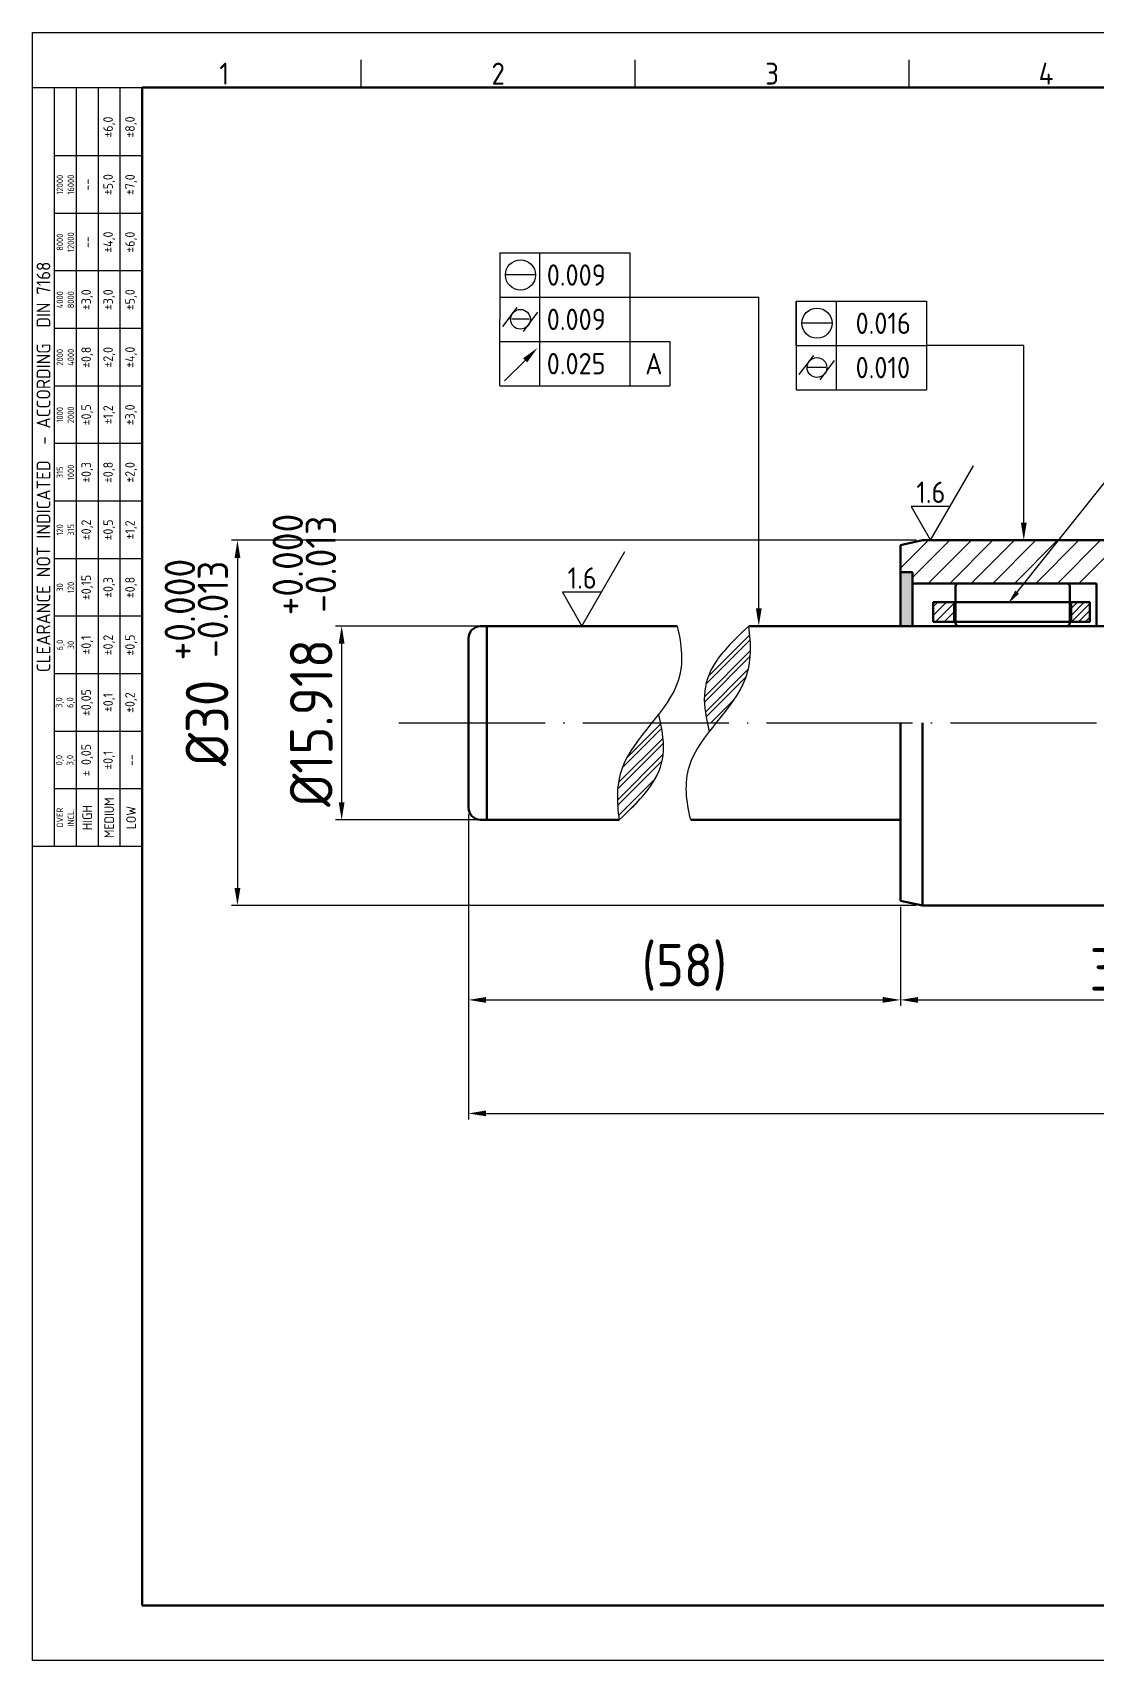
# Model space of a CAD drawing. Extents: x 8 to 197, y 6 to 139.
# Drawn here: x 8.4 to 95.8, y 5.6 to 139.3 of the extents above; entities that cross this region are included whole.
import ezdxf
from ezdxf import colors
from ezdxf.entities.mleader import LeaderData, LeaderLine
from ezdxf.enums import TextEntityAlignment as Align
from ezdxf.math import Vec2, Vec3

# ---------------------------------------------------------------- set-up
doc = ezdxf.new("R2010")
doc.units = 0
doc.header["$LTSCALE"] = 0.5
doc.linetypes.add('ACAD_ISO04W100', pattern=[30, 24, -3, 0, -3])
doc.layers.get('0').update_dxf_attribs({"linetype": 'CONTINUOUS'})
doc.layers.get('Defpoints').update_dxf_attribs({"linetype": 'CONTINUOUS'})
for name, color, linetype, lineweight in [('AM_0', 7, 'CONTINUOUS', 50), ('AM_5', 3, 'CONTINUOUS', 25), ('AM_7', 4, 'ACAD_ISO04W100', 25), ('AM_8', 1, 'CONTINUOUS', 25), ('AM_BOR', 7, 'CONTINUOUS', 50)]:
    doc.layers.add(name, color=color, linetype=linetype, lineweight=lineweight)
doc.styles.add('ACISOTS', font='isocp.shx', dxfattribs={"height": 1})
doc.styles.get("Standard").update_dxf_attribs({"font": 'ISOCP.SHX'})
doc.dimstyles.new('AM_ISO', dxfattribs={"dimtxt": 3.5, "dimasz": 2.5, "dimexe": 1, "dimexo": 1, "dimgap": 1.5, "dimtad": 1, "dimdsep": 46, "dimtxsty": 'Standard', "dimcen": 0, "dimclrd": 256, "dimclre": 256, "dimclrt": 2, "dimadec": 0, "dimazin": 2, "dimtp": 0.1, "dimtm": 0.1, "dimtfac": 0.71, "dimtdec": 3, "dimtmove": 0, "dimatfit": 3, "dimfxl": 1, "dimlwd": -1, "dimlwe": -1, "dimarcsym": 0})

# ---------------------------------------------------------------- blocks, each defined once
blk = doc.blocks.new('A3 ZTL')
for p, q in [((19.57, 280.82), (19.57, 9.78)), ((401.17, 280.82), (19.57, 280.82)), ((19.57, 9.78), (401.17, 9.78))]:
    blk.add_line(p, q)
at = {"layer": 'AM_BOR', "color": 135, "lineweight": 25}
for p, q in [((0, 0), (0, 290.61)), ((0, 290.61), (410.96, 290.61)), ((58.71, 280.82), (58.71, 285.71)), ((107.63, 280.82), (107.63, 285.71)), ((156.56, 280.82), (156.56, 285.71)), ((3.91, 145.3), (3.91, 280.82)), ((7.83, 280.82), (7.83, 145.3)), ((11.74, 280.82), (11.74, 145.3)), ((15.66, 145.3), (15.66, 280.82)), ((19.57, 268.59), (3.91, 268.59)), ((19.57, 258.32), (3.91, 258.32)), ((19.57, 248.04), (3.91, 248.04)), ((19.57, 237.77), (3.91, 237.77)), ((19.57, 227.5), (3.91, 227.5)), ((19.57, 217.22), (3.91, 217.22)), ((19.57, 206.95), (3.91, 206.95)), ((19.57, 196.67), (3.91, 196.67)), ((19.57, 186.4), (3.91, 186.4)), ((19.57, 176.13), (3.91, 176.13)), ((19.57, 165.85), (3.91, 165.85)), ((19.57, 155.58), (3.91, 155.58)), ((410.96, 0), (0, 0))]:
    blk.add_line(p, q, dxfattribs=at)
blk.add_lwpolyline([(19.57, 145.3), (0, 145.3), (0, 280.82), (19.57, 280.82)], close=True, dxfattribs=at)
at = {"layer": 'AM_BOR', "color": 135, "lineweight": 25, "style": 'ACISOTS'}
for s, p in [('1', (34.25, 283.27)), ('2', (83.17, 283.27)), ('3', (132.09, 283.27)), ('4', (181.02, 283.27))]:
    blk.add_text(s, height=3.91, dxfattribs=at).set_placement(p, align=Align.MIDDLE)
at = {"layer": 'AM_BOR', "color": 135, "lineweight": 25, "attachment_point": 5, "rotation": 90}
for s, insert, char_height, width in [('±6,0', (13.7, 273.73), 1.712, 10.274), ('±8,0', (17.61, 273.73), 1.712, 10.274), ('12000\\P16000', (5.87, 263.45), 1.174, 10.274), ('±5,0', (13.7, 263.45), 1.712, 10.274), ('±7,0', (17.61, 263.45), 1.712, 10.274), ('--', (9.78, 263.45), 1.712, 10.274), ('8000\\P12000', (5.87, 253.18), 1.174, 10.274), ('--', (9.78, 253.18), 1.712, 10.274), ('±4,0', (13.7, 253.18), 1.712, 10.274), ('±6,0', (17.61, 253.18), 1.712, 10.274), ('{\\Fisocp.shx|c0;CLEARANCE NOT INDICATED  - ACCORDING  DIN 7168}', (1.96, 213.06), 2.4462, 135.5186), ('4000\\P8000', (5.87, 242.91), 1.174, 10.274), ('±3,0', (9.78, 242.91), 1.712, 10.274), ('±3,0', (13.7, 242.91), 1.712, 10.274), ('±5,0', (17.61, 242.91), 1.712, 10.274), ('2000\\P4000', (5.87, 232.63), 1.174, 10.274), ('±0,8', (9.78, 232.63), 1.712, 10.274), ('±2,0', (13.7, 232.63), 1.712, 10.274), ('±4,0', (17.61, 232.63), 1.712, 10.274), ('±0,5', (9.78, 222.36), 1.712, 10.274), ('±1,2', (13.7, 222.36), 1.712, 10.274), ('±3,0', (17.61, 222.36), 1.712, 10.274), ('1000\\P2000', (5.87, 222.36), 1.174, 10.274), ('315\\P1000', (5.87, 212.08), 1.174, 10.274), ('±0,3', (9.78, 212.08), 1.712, 10.274), ('±0,8', (13.7, 212.08), 1.712, 10.274), ('±2,0', (17.61, 212.08), 1.712, 10.274), ('±0,2', (9.78, 201.81), 1.712, 10.274), ('±0,5', (13.7, 201.81), 1.712, 10.274), ('120\\P315', (5.87, 201.81), 1.174, 10.274), ('±1,2', (17.61, 201.81), 1.712, 10.274), ('30\\P120', (5.87, 191.54), 1.174, 10.274), ('±0,15', (9.78, 191.54), 1.712, 10.274), ('±0,3', (13.7, 191.54), 1.712, 10.274), ('±0,8', (17.61, 191.54), 1.712, 10.274), ('6,0\\P30', (5.87, 181.26), 1.174, 10.274), ('±0,1', (9.78, 181.26), 1.712, 10.274), ('±0,2', (13.7, 181.26), 1.712, 10.274), ('±0,5', (17.61, 181.26), 1.712, 10.274), ('3,0\\P6,0', (5.87, 170.99), 1.174, 10.274), ('±0,05', (9.78, 170.99), 1.712, 10.274), ('±0,1', (13.7, 170.99), 1.712, 10.274), ('±0,2', (17.61, 170.99), 1.712, 10.274), ('± 0,05', (9.78, 160.71), 1.712, 10.274), ('0,0\\P3,0', (5.87, 160.71), 1.174, 10.274), ('\\pt4.69206;±0,1', (13.7, 160.71), 1.7123, 10.274), ('--', (17.61, 160.71), 1.712, 10.274), ('{\\Fisocp.shx|c0;OVER\\PINCL.}', (5.87, 150.44), 1.1742, 10.274), ('HIGH', (9.78, 150.44), 1.712, 10.274), ('MEDIUM', (13.7, 150.44), 1.712, 10.274), ('LOW', (17.61, 150.44), 1.712, 10.274)]:
    blk.add_mtext(s, dxfattribs=dict(at, insert=insert, char_height=char_height, width=width))
blk = doc.blocks.new('*D57')
at = {"layer": 'AM_5', "transparency": 16777216}
for p, q in [((80.99, 97.62), (24.72, 97.62)), ((25.22, 96.17), (25.22, 69.07)), ((80.99, 67.62), (24.72, 67.62))]:
    blk.add_line(p, q, dxfattribs=at)
at = {"layer": 'AM_5', "lineweight": 25, "transparency": 16777216}
for points in [[(24.98, 96.17), (25.46, 96.17), (25.22, 97.62)], [(24.98, 69.07), (25.46, 69.07), (25.22, 67.62)]]:
    blk.add_solid(points, dxfattribs=at)
at = {"layer": 'Defpoints', "color": 0, "lineweight": 25, "transparency": 16777216}
for p in [(81.49, 97.62), (25.22, 67.62), (81.49, 67.62)]:
    blk.add_point(p, dxfattribs=at)
at = {"layer": 'AM_5', "lineweight": 25, "transparency": 16777216, "insert": (22.72, 82.62), "char_height": 3.5, "attachment_point": 5, "rotation": 90}
blk.add_mtext('%%C30', dxfattribs=at)
blk = doc.blocks.new('*D58')
at = {"layer": 'AM_5', "transparency": 16777216}
for p, q in [((45.2, 90.58), (33.28, 90.58)), ((33.78, 89.13), (33.78, 76.11)), ((45.2, 74.66), (33.28, 74.66))]:
    blk.add_line(p, q, dxfattribs=at)
at = {"layer": 'AM_5', "lineweight": 25, "transparency": 16777216}
for points in [[(33.54, 89.13), (34.02, 89.13), (33.78, 90.58)], [(33.54, 76.11), (34.02, 76.11), (33.78, 74.66)]]:
    blk.add_solid(points, dxfattribs=at)
at = {"layer": 'Defpoints', "color": 0, "lineweight": 25, "transparency": 16777216}
for p in [(45.7, 90.58), (33.78, 74.66), (45.7, 74.66)]:
    blk.add_point(p, dxfattribs=at)
at = {"layer": 'AM_5', "lineweight": 25, "transparency": 16777216, "insert": (31.28, 82.62), "char_height": 3.5, "attachment_point": 5, "rotation": 90}
blk.add_mtext('%%C15.918', dxfattribs=at)
blk = doc.blocks.new('*D59')
at = {"layer": 'AM_5', "transparency": 16777216}
for p, q in [((44.2, 75.17), (44.2, 59.38)), ((79.69, 67.52), (79.69, 59.38)), ((45.65, 59.88), (78.24, 59.88))]:
    blk.add_line(p, q, dxfattribs=at)
at = {"layer": 'AM_5', "lineweight": 25, "transparency": 16777216}
for points in [[(45.65, 60.12), (45.65, 59.64), (44.2, 59.88)], [(78.24, 60.12), (78.24, 59.64), (79.69, 59.88)]]:
    blk.add_solid(points, dxfattribs=at)
at = {"layer": 'Defpoints', "color": 0, "lineweight": 25, "transparency": 16777216}
for p in [(44.2, 75.67), (79.69, 68.02), (79.69, 59.88)]:
    blk.add_point(p, dxfattribs=at)
at = {"layer": 'AM_5', "lineweight": 25, "transparency": 16777216, "insert": (61.94, 62.56), "char_height": 3.5, "attachment_point": 5}
blk.add_mtext('(58)', dxfattribs=at)
blk = doc.blocks.new('*D60')
at = {"layer": 'AM_5', "transparency": 16777216}
for p, q in [((79.69, 67.52), (79.69, 59.38)), ((118.59, 67.52), (118.59, 59.38)), ((81.14, 59.88), (117.14, 59.88))]:
    blk.add_line(p, q, dxfattribs=at)
at = {"layer": 'AM_5', "lineweight": 25, "transparency": 16777216}
for points in [[(81.14, 60.12), (81.14, 59.64), (79.69, 59.88)], [(117.14, 60.12), (117.14, 59.64), (118.59, 59.88)]]:
    blk.add_solid(points, dxfattribs=at)
at = {"layer": 'Defpoints', "color": 0, "lineweight": 25, "transparency": 16777216}
for p in [(79.69, 68.02), (118.59, 68.02), (118.59, 59.88)]:
    blk.add_point(p, dxfattribs=at)
at = {"layer": 'AM_5', "lineweight": 25, "transparency": 16777216, "insert": (99.14, 62.38), "char_height": 3.5, "attachment_point": 5}
blk.add_mtext('38.9', dxfattribs=at)
blk = doc.blocks.new('*D63')
at = {"layer": 'AM_5', "transparency": 16777216}
for p, q in [((44.2, 75.17), (44.2, 50.06)), ((168.2, 75.17), (168.2, 50.06)), ((45.65, 50.56), (166.75, 50.56))]:
    blk.add_line(p, q, dxfattribs=at)
at = {"layer": 'AM_5', "lineweight": 25, "transparency": 16777216}
for points in [[(45.65, 50.8), (45.65, 50.32), (44.2, 50.56)], [(166.75, 50.8), (166.75, 50.32), (168.2, 50.56)]]:
    blk.add_solid(points, dxfattribs=at)
at = {"layer": 'Defpoints', "color": 0, "lineweight": 25, "transparency": 16777216}
for p in [(44.2, 75.67), (168.2, 75.67), (168.2, 50.56)]:
    blk.add_point(p, dxfattribs=at)
at = {"layer": 'AM_5', "lineweight": 25, "transparency": 16777216, "insert": (106.2, 53.06), "char_height": 3.5, "attachment_point": 5}
blk.add_mtext('161.7', dxfattribs=at)

msp = doc.modelspace()

# ---------------------------------------------------------------- hatches: boundary and pattern name
at = {"layer": 'AM_5', "lineweight": 25}
h = msp.add_hatch(dxfattribs=at)
h.set_pattern_fill('ANSI32', color=1, scale=0.1)
h.set_pattern_definition([(45, (-223.2574, 0), (-0.6735192, 0.6735192), []), (45, (-222.8083, 0), (-0.6735192, 0.6735192), [])])
edge = h.paths.add_edge_path()
edge.add_spline(control_points=[(64.55, 82.62), (65.5, 83.81), (67.47, 86.19), (67.44, 89.09), (67.22, 90.58)], knot_values=[11.566852, 11.566852, 11.566852, 11.566852, 15.945849, 20.333818, 20.333818, 20.333818, 20.333818], degree=3, periodic=0)
edge.add_spline(control_points=[(67.22, 90.58), (65.7, 89.16), (63.39, 86.55), (63.43, 84.51), (63.82, 82.62)], knot_values=[13.452995, 13.452995, 13.452995, 13.452995, 15.945849, 21.820864, 21.820864, 21.820864, 21.820864], degree=3, periodic=0)
edge.add_line((63.82, 82.62), (64.55, 82.62))
edge = h.paths.add_edge_path()
edge.add_spline(control_points=[(59.25, 82.62), (58.3, 81.43), (56.33, 79.05), (56.36, 76.15), (56.58, 74.66)], knot_values=[11.566852, 11.566852, 11.566852, 11.566852, 15.945849, 20.333818, 20.333818, 20.333818, 20.333818], degree=3, periodic=0)
edge.add_spline(control_points=[(56.58, 74.66), (58.1, 76.08), (60.41, 78.69), (60.37, 80.73), (59.98, 82.62)], knot_values=[13.452995, 13.452995, 13.452995, 13.452995, 15.945849, 21.820864, 21.820864, 21.820864, 21.820864], degree=3, periodic=0)
edge.add_line((59.98, 82.62), (59.25, 82.62))
edge = h.paths.add_edge_path()
edge.add_spline(control_points=[(147.67, 82.62), (148.62, 83.81), (150.59, 86.19), (150.56, 89.09), (150.34, 90.58)], knot_values=[11.566852, 11.566852, 11.566852, 11.566852, 15.945849, 20.333818, 20.333818, 20.333818, 20.333818], degree=3, periodic=0)
edge.add_spline(control_points=[(150.34, 90.58), (148.82, 89.16), (146.51, 86.55), (146.55, 84.51), (146.94, 82.62)], knot_values=[13.452995, 13.452995, 13.452995, 13.452995, 15.945849, 21.820864, 21.820864, 21.820864, 21.820864], degree=3, periodic=0)
edge.add_line((146.94, 82.62), (147.67, 82.62))
edge = h.paths.add_edge_path()
edge.add_spline(control_points=[(141.82, 82.62), (140.87, 81.43), (138.9, 79.05), (138.93, 76.15), (139.15, 74.66)], knot_values=[11.566852, 11.566852, 11.566852, 11.566852, 15.945849, 20.333818, 20.333818, 20.333818, 20.333818], degree=3, periodic=0)
edge.add_spline(control_points=[(139.15, 74.66), (140.67, 76.08), (142.98, 78.69), (142.94, 80.73), (142.55, 82.62)], knot_values=[13.452995, 13.452995, 13.452995, 13.452995, 15.945849, 21.820864, 21.820864, 21.820864, 21.820864], degree=3, periodic=0)
edge.add_line((142.55, 82.62), (141.82, 82.62))
at = {"layer": 'AM_8'}
h = msp.add_hatch(dxfattribs=at)
h.set_pattern_fill('_U', color=256, scale=1.25, angle=45, style=0, pattern_type=0)
h.set_pattern_definition([(45, (4.5024, -4.6054), (-0.883883, 0.883883), [])])
edge = h.paths.add_edge_path()
edge.add_line((97.63, 94.08), (107.9, 94.08))
edge.add_arc((110.09, 92.33), 2.81, 38.5357, 141.4643, ccw=False)
edge.add_line((112.29, 94.08), (117.59, 94.08))
edge.add_line((117.59, 94.08), (117.59, 95))
edge.add_line((117.59, 95), (118.59, 95))
edge.add_line((118.59, 95), (118.59, 97.22))
edge.add_line((118.59, 97.22), (116.79, 97.62))
edge.add_line((116.79, 97.62), (100.14, 97.62))
edge.add_arc((99.14, 97.85), 1.02, 192.6804, 347.3196, ccw=False)
edge.add_line((98.14, 97.62), (81.49, 97.62))
edge.add_line((81.49, 97.62), (79.69, 97.22))
edge.add_line((79.69, 97.22), (79.69, 95))
edge.add_line((79.69, 95), (80.69, 95))
edge.add_line((80.69, 95), (80.69, 94.08))
edge.add_line((80.69, 94.08), (95.79, 94.08))
edge.add_arc((96.71, 93.53), 1.07, 30.7676, 149.2324, ccw=False)
msp.add_hatch(color=256, dxfattribs=at).paths.add_polyline_path([(79.69, 95), (79.69, 90.58), (80.69, 90.58), (80.69, 95)])
h = msp.add_hatch(dxfattribs=at)
h.set_pattern_fill('_U', color=256, scale=0.5, angle=45, style=0, pattern_type=0)
h.set_pattern_definition([(45, (17.5024, -10.19474), (-0.3535534, 0.3535534), [])])
h.paths.add_polyline_path([(82.38, 92.55), (82.38, 90.93), (84.09, 90.93), (84.09, 92.55)])
h = msp.add_hatch(dxfattribs=at)
h.set_pattern_fill('_U', color=256, scale=0.4, angle=45, style=0, pattern_type=0)
h.set_pattern_definition([(45, (17.5024, -10.19474), (-0.2828427, 0.2828427), [])])
h.paths.add_polyline_path([(93.7, 92.55), (93.7, 90.93), (95.24, 90.93), (95.24, 92.55)])

# ---------------------------------------------------------------- linework, layer by layer
at = {"layer": 'AM_0'}
for p, q in [((81.49, 97.62), (79.69, 97.22)), ((81.49, 97.62), (98.14, 97.62)), ((79.69, 90.58), (79.69, 97.22)), ((79.69, 95), (80.69, 95)), ((80.69, 95), (80.69, 90.58)), ((80.69, 94.08), (95.79, 94.08)), ((95.79, 94.08), (95.79, 90.58)), ((84.09, 92.55), (82.38, 92.55)), ((82.38, 92.55), (82.38, 90.93)), ((93.7, 92.55), (84.09, 92.55)), ((84.09, 90.93), (84.09, 92.55)), ((95.24, 92.55), (93.7, 92.55)), ((93.7, 92.55), (93.7, 90.93)), ((95.24, 90.93), (95.24, 92.55)), ((82.38, 90.93), (84.09, 90.93)), ((84.09, 90.93), (93.7, 90.93)), ((93.7, 90.93), (95.24, 90.93)), ((44.2, 75.67), (44.2, 89.57)), ((45.7, 90.58), (45.17, 90.57)), ((45.7, 90.58), (61.34, 90.58)), ((45.7, 90.58), (45.7, 74.66)), ((67.22, 90.58), (107.9, 90.58)), ((79.69, 68.02), (79.69, 82.62)), ((81.49, 82.62), (81.49, 67.62)), ((45.7, 74.66), (45.17, 74.67)), ((56.58, 74.66), (45.7, 74.66)), ((79.69, 74.66), (62.46, 74.66)), ((81.49, 67.62), (79.69, 68.02)), ((98.14, 67.62), (81.49, 67.62))]:
    msp.add_line(p, q, dxfattribs=at)
msp.add_lwpolyline([(84.46, 90.58), (93.35, 90.58, 0.414214), (93.6, 90.83), (93.6, 93.83, 0.414214), (93.35, 94.08), (84.46, 94.08, 0.414214), (84.21, 93.83), (84.21, 90.83, 0.414214)], format="xyb", close=True, dxfattribs=at)
for centre, start, end in [((45.2, 89.57), 91.5, 180), ((45.2, 75.67), 180, 268.5)]:
    msp.add_arc(centre, 1, start, end, dxfattribs=at)
at = {"layer": 'AM_0', "lineweight": 25}
for points, knots in [([(61.34, 90.58), (61.72, 89.03), (62.17, 84.71), (56.31, 80.44), (56.36, 76.15), (56.58, 74.66)], [2.788216, 2.788216, 2.788216, 2.788216, 7.364791, 15.945849, 20.333818, 20.333818, 20.333818, 20.333818]), ([(62.46, 74.66), (62.08, 76.21), (61.63, 80.53), (67.49, 84.8), (67.44, 89.09), (67.22, 90.58)], [2.788216, 2.788216, 2.788216, 2.788216, 7.364791, 15.945849, 20.333818, 20.333818, 20.333818, 20.333818]), ([(67.22, 90.58), (65.7, 89.16), (63.19, 86.32), (63.45, 84.16), (63.98, 81.9)], [13.452995, 13.452995, 13.452995, 13.452995, 15.945849, 22.549294, 22.549294, 22.549294, 22.549294]), ([(56.58, 74.66), (58.1, 76.08), (60.61, 78.92), (60.34, 81.08), (59.82, 83.34)], [13.452995, 13.452995, 13.452995, 13.452995, 15.945849, 22.549294, 22.549294, 22.549294, 22.549294])]:
    msp.add_open_spline(points, degree=3, knots=knots, dxfattribs=at)
at = {"layer": 'AM_5', "lineweight": 25}
for p, q in [((46.77, 121.23), (46.76, 110.31)), ((46.77, 121.23), (57.45, 121.23)), ((50.05, 110.31), (50.05, 121.23)), ((57.45, 121.23), (57.45, 117.59)), ((49.7, 119.41), (47.23, 119.41)), ((46.77, 117.59), (57.45, 117.59)), ((47.01, 115.18), (48.21, 116.75)), ((48.72, 114.76), (49.91, 116.35)), ((57.45, 117.59), (57.45, 110.31)), ((57.45, 117.59), (68.05, 117.59)), ((71.13, 117.27), (74.42, 117.27)), ((71.13, 117.27), (71.13, 113.63)), ((71.13, 117.27), (81.82, 117.27)), ((71.13, 117.27), (71.13, 109.99)), ((74.42, 109.99), (74.42, 117.27)), ((81.82, 117.27), (81.82, 113.63)), ((81.82, 117.27), (81.82, 113.63)), ((49.2, 115.77), (47.72, 115.77)), ((74.07, 115.45), (71.6, 115.45)), ((46.77, 113.95), (60.73, 113.95)), ((60.73, 113.95), (60.73, 110.31)), ((71.13, 113.63), (81.82, 113.63)), ((81.82, 113.63), (81.82, 109.99)), ((89.82, 113.63), (81.82, 113.63)), ((81.82, 113.63), (81.82, 109.99)), ((71.37, 111.23), (72.58, 112.8)), ((73.09, 110.81), (74.28, 112.4)), ((73.57, 111.81), (72.09, 111.81)), ((46.77, 110.31), (60.73, 110.31)), ((71.13, 109.99), (81.82, 109.99)), ((82.16, 97.62), (85.7, 103.74)), ((83.77, 100.4), (80.56, 100.4)), ((80.56, 100.4), (82.16, 97.62)), ((53.52, 90.58), (57.05, 96.7)), ((55.12, 93.36), (51.91, 93.36)), ((51.91, 93.36), (53.52, 90.58))]:
    msp.add_line(p, q, dxfattribs=at)
at = {"layer": 'AM_5'}
for p, q in [((68.05, 92.03), (68.05, 117.59)), ((89.82, 99.07), (89.82, 113.63)), ((48.85, 112.4), (47.16, 110.71))]:
    msp.add_line(p, q, dxfattribs=at)
at = {"layer": 'AM_5', "color": 0, "linetype": 'Continuous', "lineweight": 35}
msp.add_line((71.13, 113.63), (71.13, 117.27), dxfattribs=at)
at = {"layer": 'AM_5', "lineweight": 25}
for centre, radius in [((48.47, 119.41), 1.24), ((48.47, 115.77), 0.812), ((72.83, 115.45), 1.24), ((72.83, 111.81), 0.812)]:
    msp.add_circle(centre, radius, dxfattribs=at)
for points in [[(48.68, 112.57), (49.02, 112.23), (49.87, 113.42)], [(89.58, 99.07), (90.06, 99.07), (89.82, 97.62)], [(67.81, 92.03), (68.29, 92.03), (68.05, 90.58)]]:
    msp.add_solid(points, dxfattribs=at)
at = {"layer": 'AM_7'}
msp.add_line((38.49, 82.62), (171.44, 82.62), dxfattribs=at)

# ---------------------------------------------------------------- block references
at = {"layer": 'AM_0', "lineweight": 0, "xscale": 0.46, "yscale": 0.46, "zscale": 0.46}
msp.add_blockref('A3 ZTL', (8.38, 5.64), dxfattribs=at)

# ---------------------------------------------------------------- texts
at = {"layer": 'AM_5', "char_height": 1.75, "attachment_point": 1}
for s, insert in [('0.009', (50.63, 120.28)), ('0.009', (50.63, 116.64)), (' 0.016', (75, 116.32)), ('0.025', (50.63, 113)), ('A', (58.72, 113)), (' 0.010', (75, 112.68)), ('1.6', (80.99, 102.44)), ('1.6', (52.34, 95.4))]:
    msp.add_mtext_dynamic_manual_height_columns(s, width=5.4883, gutter_width=10, heights=[0], dxfattribs=dict(at, insert=insert))
at = {"layer": 'AM_5', "char_height": 2.5, "attachment_point": 1, "rotation": 90}
for s, insert in [('+0.000', (28.1, 91.46)), ('-0.013', (30.82, 91.67)), ('+0.000', (19.24, 87.76)), ('-0.013', (21.95, 87.97))]:
    msp.add_mtext_dynamic_manual_height_columns(s, width=5.4883, gutter_width=10, heights=[0], dxfattribs=dict(at, insert=insert))

# ---------------------------------------------------------------- dimensions: what is measured, and where the dimension line sits
at = {"layer": 'AM_5', "lineweight": 25}
for base, p1, p2, text, picture, middle in [((25.22, 67.62), (81.49, 97.62), (81.49, 67.62), '%%C30', '*D57', (22.72, 82.62)), ((33.78, 74.66), (45.7, 90.58), (45.7, 74.66), '%%C15.918', '*D58', (31.28, 82.62))]:
    dim = msp.add_linear_dim(base=base, p1=p1, p2=p2, angle=90, text=text, dimstyle='AM_ISO', override={"dimscale": 0.5, "dimtxt": 7, "dimasz": 2.9, "dimdec": 0, "dimlfac": 0.4, "dimclrt": 256, "dimadec": 2, "dimtp": 0, "dimtm": 0.3, "dimtdec": 0}, dxfattribs=at)
    dim.commit()
    dim.dimension.update_dxf_attribs({"geometry": picture, "text_midpoint": middle})
for base, p1, p2, text, picture, middle in [((79.69, 59.88), (44.2, 75.67), (79.69, 68.02), '(58)', '*D59', (61.94, 62.56)), ((168.2, 50.56), (44.2, 75.67), (168.2, 75.67), '161.7', '*D63', (106.2, 53.06)), ((118.59, 59.88), (79.69, 68.02), (118.59, 68.02), '38.9', '*D60', (99.14, 62.38))]:
    dim = msp.add_linear_dim(base=base, p1=p1, p2=p2, text=text, dimstyle='AM_ISO', override={"dimscale": 0.5, "dimtxt": 7, "dimasz": 2.9, "dimdec": 0, "dimlfac": 0.4, "dimclrt": 256, "dimadec": 2, "dimtp": 0, "dimtm": 0.3, "dimtdec": 0}, dxfattribs=at)
    dim.commit()
    dim.dimension.update_dxf_attribs({"geometry": picture, "text_midpoint": middle})

# ---------------------------------------------------------------- leaders
ml = msp.add_multileader_mtext('Standard', dxfattribs=at)
ml.set_content('6', color=256)
ml.set_leader_properties()
ml.build(insert=Vec2(0, 0))
ml.multileader.update_dxf_attribs({"text_right_attachment_type": 6, "dogleg_length": 0.36, "arrow_head_size": 1.2})
ctx = ml.context
ctx.base_point, ctx.char_height, ctx.arrow_head_size, ctx.plane_origin = Vec3(102.64, 109.67), 2.5, 1.2, Vec3(88.53, 92.43)
ctx.right_attachment = 6
notes = []
notes.append((ctx, [(0, (1, 1, 0), (102.28, 109.67), (1, 0), 0.36, [(0, [(88.53, 92.43)], 0, [])])]))
ctx.mtext.insert, ctx.mtext.flow_direction = Vec3(104.64, 110.92), 5
for ctx, leaders in notes:
    for number, flags, end, landing, length, lines in leaders:
        leader = LeaderData()
        leader.index, (leader.has_last_leader_line, leader.has_dogleg_vector, leader.attachment_direction) = number, flags
        leader.last_leader_point, leader.dogleg_vector, leader.dogleg_length = Vec3(end), Vec3(landing), length
        for number, points, colour, breaks in lines:
            line = LeaderLine()
            line.index, line.vertices, line.color, line.breaks = number, Vec3.list(points), colors.encode_raw_color(colour), breaks
            leader.lines.append(line)
        ctx.leaders.append(leader)

doc.saveas('drawing.dxf')
